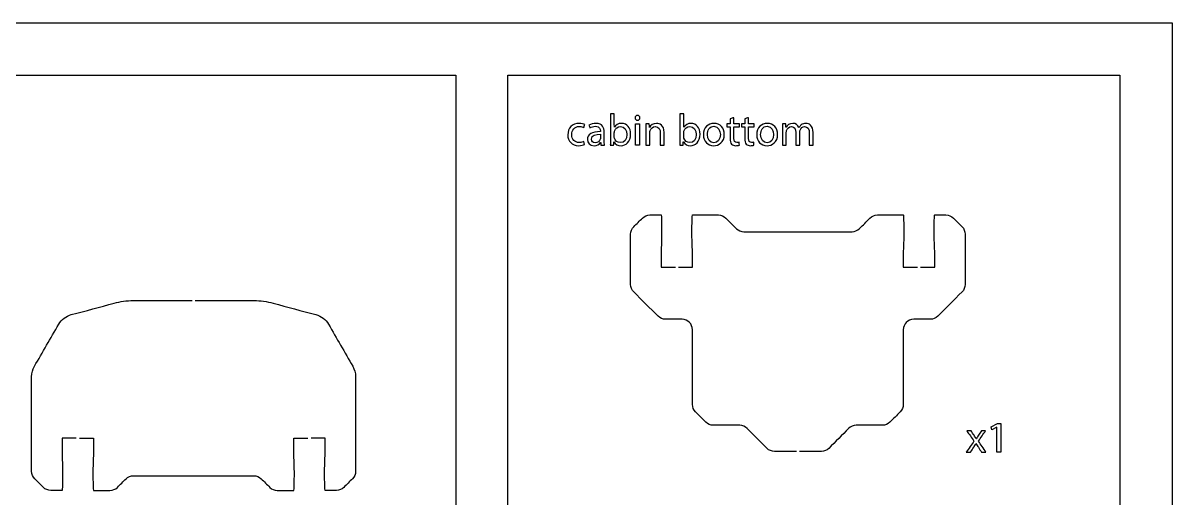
# Model space of a CAD drawing. Extents: x 0 to 430, y 150 to 450.
# Drawn here: x 319.9 to 430, y 404.5 to 450 of the extents above; entities that cross this region are included whole.
import ezdxf

# ---------------------------------------------------------------- set-up
doc = ezdxf.new("R2010")
doc.units = 0
doc.header["$MEASUREMENT"] = 0
doc.layers.add('DEFAULT', color=18, linetype='CONTINUOUS')

msp = doc.modelspace()

# ---------------------------------------------------------------- linework, layer by layer
at = {"layer": 'DEFAULT', "color": 116}
for points in [[(430, 150), (0, 150), (0, 450), (430, 450)], [(361.4, 340.79), (180.24, 340.79), (180.24, 445), (361.4, 445)], [(425, 340.79), (366.4, 340.79), (366.4, 445), (425, 445)]]:
    msp.add_lwpolyline(points, close=True, dxfattribs=at)
at = {"layer": 'DEFAULT', "color": 18}
for points in [[(378.63, 440.33), (379, 440.33), (379, 438.28), (378.63, 438.28)], [(413.23, 411.27), (413.22, 411.27), (412.74, 411.02), (412.67, 411.3), (413.27, 411.62), (413.59, 411.62), (413.59, 408.87), (413.23, 408.87)]]:
    msp.add_lwpolyline(points, close=True, dxfattribs=at)
for points, knots in [([(373.74, 438.36), (373.64, 438.31), (373.43, 438.24), (373.15, 438.24), (372.53, 438.24), (372.13, 438.66), (372.13, 439.29), (372.13, 439.92), (372.56, 440.37), (373.23, 440.37), (373.45, 440.37), (373.65, 440.32), (373.75, 440.27), (373.72, 440.17), (373.69, 440.08), (373.66, 439.98), (373.57, 440.03), (373.43, 440.08), (373.23, 440.08), (372.76, 440.08), (372.51, 439.73), (372.51, 439.3), (372.51, 438.83), (372.81, 438.54), (373.22, 438.54), (373.43, 438.54), (373.57, 438.59), (373.68, 438.64), (373.7, 438.55), (373.72, 438.45), (373.74, 438.36)], [0.812419, 0.812419, 0.812419, 0.812419, 1.812419, 1.812419, 1.812419, 2.812419, 2.812419, 2.812419, 3.812419, 3.812419, 3.812419, 4.812419, 4.812419, 4.812419, 5.662022, 5.662022, 5.662022, 6.662022, 6.662022, 6.662022, 7.662022, 7.662022, 7.662022, 8.662022, 8.662022, 8.662022, 9.662022, 9.662022, 9.662022, 10.474441, 10.474441, 10.474441, 10.474441]), ([(375.31, 438.28), (375.3, 438.37), (375.29, 438.46), (375.28, 438.54), (375.28, 438.54), (375.27, 438.54), (375.27, 438.54), (375.15, 438.38), (374.93, 438.24), (374.64, 438.24), (374.23, 438.24), (374.01, 438.53), (374.01, 438.82), (374.01, 439.32), (374.45, 439.59), (375.25, 439.59), (375.25, 439.6), (375.25, 439.61), (375.25, 439.63), (375.25, 439.8), (375.2, 440.1), (374.78, 440.1), (374.59, 440.1), (374.39, 440.04), (374.25, 439.95), (374.22, 440.03), (374.19, 440.11), (374.16, 440.2), (374.33, 440.31), (374.58, 440.38), (374.84, 440.38), (375.46, 440.38), (375.61, 439.95), (375.61, 439.54), (375.61, 439.28), (375.61, 439.03), (375.61, 438.77), (375.61, 438.6), (375.62, 438.42), (375.65, 438.28), (375.54, 438.28), (375.42, 438.28), (375.31, 438.28)], [0, 0, 0, 0, 0.736804, 0.736804, 0.736804, 0.772804, 0.772804, 0.772804, 1.772804, 1.772804, 1.772804, 2.772804, 2.772804, 2.772804, 3.772804, 3.772804, 3.772804, 3.892804, 3.892804, 3.892804, 4.892804, 4.892804, 4.892804, 5.892804, 5.892804, 5.892804, 6.628076, 6.628076, 6.628076, 7.628076, 7.628076, 7.628076, 8.628076, 8.628076, 8.628076, 10.799076, 10.799076, 10.799076, 11.799076, 11.799076, 11.799076, 12.758076, 12.758076, 12.758076, 12.758076]), ([(376.2, 438.28), (376.21, 438.42), (376.22, 438.63), (376.22, 438.81), (376.22, 439.64), (376.22, 440.46), (376.22, 441.29), (376.34, 441.29), (376.46, 441.29), (376.58, 441.29), (376.58, 440.86), (376.58, 440.43), (376.59, 440), (376.72, 440.23), (376.96, 440.38), (377.29, 440.38), (377.8, 440.38), (378.16, 439.95), (378.15, 439.33), (378.15, 438.6), (377.69, 438.24), (377.24, 438.24), (376.94, 438.24), (376.7, 438.35), (376.55, 438.62), (376.55, 438.62), (376.54, 438.62), (376.54, 438.62), (376.53, 438.51), (376.53, 438.4), (376.52, 438.28), (376.41, 438.28), (376.31, 438.28), (376.2, 438.28)], [0.912, 0.912, 0.912, 0.912, 1.912, 1.912, 1.912, 8.929, 8.929, 8.929, 9.972, 9.972, 9.972, 13.643, 13.643, 13.643, 14.643, 14.643, 14.643, 15.643, 15.643, 15.643, 16.643, 16.643, 16.643, 17.643, 17.643, 17.643, 17.679, 17.679, 17.679, 18.640199, 18.640199, 18.640199, 19.552199, 19.552199, 19.552199, 19.552199]), ([(379.04, 440.91), (379.04, 440.78), (378.95, 440.68), (378.8, 440.68), (378.67, 440.68), (378.58, 440.78), (378.58, 440.91), (378.58, 441.04), (378.68, 441.14), (378.81, 441.14), (378.95, 441.14), (379.04, 441.04), (379.04, 440.91)], [1, 1, 1, 1, 2, 2, 2, 3, 3, 3, 4, 4, 4, 5, 5, 5, 5]), ([(379.62, 439.78), (379.62, 439.99), (379.61, 440.16), (379.6, 440.33), (379.71, 440.33), (379.82, 440.33), (379.93, 440.33), (379.94, 440.22), (379.94, 440.11), (379.96, 439.99), (380.06, 440.19), (380.3, 440.38), (380.64, 440.38), (380.92, 440.38), (381.36, 440.21), (381.36, 439.51), (381.36, 439.1), (381.36, 438.69), (381.36, 438.28), (381.23, 438.28), (381.11, 438.28), (380.99, 438.28), (380.99, 438.68), (380.99, 439.07), (380.99, 439.46), (380.99, 439.79), (380.86, 440.07), (380.51, 440.07), (380.27, 440.07), (380.08, 439.89), (380.01, 439.69), (380, 439.64), (379.99, 439.58), (379.99, 439.51), (379.99, 439.1), (379.99, 438.69), (379.99, 438.28), (379.86, 438.28), (379.74, 438.28), (379.62, 438.28), (379.62, 438.78), (379.62, 439.28), (379.62, 439.78)], [4.233, 4.233, 4.233, 4.233, 5.233, 5.233, 5.233, 6.169, 6.169, 6.169, 7.153875, 7.153875, 7.153875, 8.153875, 8.153875, 8.153875, 9.153875, 9.153875, 9.153875, 12.619875, 12.619875, 12.619875, 13.673875, 13.673875, 13.673875, 17.018875, 17.018875, 17.018875, 18.018875, 18.018875, 18.018875, 19.018875, 19.018875, 19.018875, 20.018875, 20.018875, 20.018875, 23.508875, 23.508875, 23.508875, 24.563875, 24.563875, 24.563875, 28.796875, 28.796875, 28.796875, 28.796875]), ([(382.85, 438.28), (382.85, 438.42), (382.86, 438.63), (382.86, 438.81), (382.86, 439.64), (382.86, 440.46), (382.86, 441.29), (382.99, 441.29), (383.11, 441.29), (383.23, 441.29), (383.23, 440.86), (383.23, 440.43), (383.24, 440), (383.37, 440.23), (383.61, 440.38), (383.94, 440.38), (384.44, 440.38), (384.8, 439.95), (384.8, 439.33), (384.8, 438.6), (384.34, 438.24), (383.88, 438.24), (383.59, 438.24), (383.35, 438.35), (383.2, 438.62), (383.19, 438.62), (383.19, 438.62), (383.18, 438.62), (383.18, 438.51), (383.17, 438.4), (383.17, 438.28), (383.06, 438.28), (382.95, 438.28), (382.85, 438.28)], [0.912, 0.912, 0.912, 0.912, 1.912, 1.912, 1.912, 8.929, 8.929, 8.929, 9.972, 9.972, 9.972, 13.643, 13.643, 13.643, 14.643, 14.643, 14.643, 15.643, 15.643, 15.643, 16.643, 16.643, 16.643, 17.643, 17.643, 17.643, 17.679, 17.679, 17.679, 18.640199, 18.640199, 18.640199, 19.552199, 19.552199, 19.552199, 19.552199]), ([(387.12, 439.32), (387.12, 438.57), (386.6, 438.24), (386.1, 438.24), (385.55, 438.24), (385.12, 438.64), (385.12, 439.29), (385.12, 439.98), (385.57, 440.38), (386.14, 440.38), (386.73, 440.38), (387.12, 439.95), (387.12, 439.32)], [1, 1, 1, 1, 2, 2, 2, 3, 3, 3, 4, 4, 4, 5, 5, 5, 5]), ([(388.04, 440.92), (388.04, 440.72), (388.04, 440.53), (388.04, 440.33), (388.22, 440.33), (388.4, 440.33), (388.58, 440.33), (388.58, 440.24), (388.58, 440.14), (388.58, 440.05), (388.4, 440.05), (388.22, 440.05), (388.04, 440.05), (388.04, 439.68), (388.04, 439.31), (388.04, 438.94), (388.04, 438.69), (388.12, 438.54), (388.32, 438.54), (388.42, 438.54), (388.49, 438.56), (388.54, 438.57), (388.54, 438.48), (388.55, 438.38), (388.56, 438.29), (388.48, 438.26), (388.37, 438.24), (388.23, 438.24), (388.05, 438.24), (387.91, 438.3), (387.82, 438.4), (387.72, 438.51), (387.68, 438.69), (387.68, 438.93), (387.68, 439.3), (387.68, 439.67), (387.68, 440.05), (387.57, 440.05), (387.47, 440.05), (387.36, 440.05), (387.36, 440.14), (387.36, 440.24), (387.36, 440.33), (387.47, 440.33), (387.57, 440.33), (387.68, 440.33), (387.68, 440.49), (387.68, 440.66), (387.68, 440.82), (387.8, 440.85), (387.92, 440.89), (388.04, 440.92)], [1.067045, 1.067045, 1.067045, 1.067045, 2.734045, 2.734045, 2.734045, 4.246045, 4.246045, 4.246045, 5.050045, 5.050045, 5.050045, 6.562045, 6.562045, 6.562045, 9.692045, 9.692045, 9.692045, 10.692045, 10.692045, 10.692045, 11.692045, 11.692045, 11.692045, 12.4845, 12.4845, 12.4845, 13.4845, 13.4845, 13.4845, 14.4845, 14.4845, 14.4845, 15.4845, 15.4845, 15.4845, 18.6505, 18.6505, 18.6505, 19.5505, 19.5505, 19.5505, 20.3545, 20.3545, 20.3545, 21.2545, 21.2545, 21.2545, 22.6465, 22.6465, 22.6465, 23.713546, 23.713546, 23.713546, 23.713546]), ([(389.44, 440.92), (389.44, 440.72), (389.44, 440.53), (389.44, 440.33), (389.62, 440.33), (389.8, 440.33), (389.98, 440.33), (389.98, 440.24), (389.98, 440.14), (389.98, 440.05), (389.8, 440.05), (389.62, 440.05), (389.44, 440.05), (389.44, 439.68), (389.44, 439.31), (389.44, 438.94), (389.44, 438.69), (389.52, 438.54), (389.72, 438.54), (389.82, 438.54), (389.89, 438.56), (389.94, 438.57), (389.95, 438.48), (389.95, 438.38), (389.96, 438.29), (389.88, 438.26), (389.77, 438.24), (389.63, 438.24), (389.45, 438.24), (389.31, 438.3), (389.22, 438.4), (389.12, 438.51), (389.08, 438.69), (389.08, 438.93), (389.08, 439.3), (389.08, 439.67), (389.08, 440.05), (388.98, 440.05), (388.87, 440.05), (388.76, 440.05), (388.76, 440.14), (388.76, 440.24), (388.76, 440.33), (388.87, 440.33), (388.98, 440.33), (389.08, 440.33), (389.08, 440.49), (389.08, 440.66), (389.08, 440.82), (389.2, 440.85), (389.32, 440.89), (389.44, 440.92)], [1.067045, 1.067045, 1.067045, 1.067045, 2.734045, 2.734045, 2.734045, 4.246045, 4.246045, 4.246045, 5.050045, 5.050045, 5.050045, 6.562045, 6.562045, 6.562045, 9.692045, 9.692045, 9.692045, 10.692045, 10.692045, 10.692045, 11.692045, 11.692045, 11.692045, 12.4845, 12.4845, 12.4845, 13.4845, 13.4845, 13.4845, 14.4845, 14.4845, 14.4845, 15.4845, 15.4845, 15.4845, 18.6505, 18.6505, 18.6505, 19.5505, 19.5505, 19.5505, 20.3545, 20.3545, 20.3545, 21.2545, 21.2545, 21.2545, 22.6465, 22.6465, 22.6465, 23.713546, 23.713546, 23.713546, 23.713546]), ([(392.23, 439.32), (392.23, 438.57), (391.7, 438.24), (391.21, 438.24), (390.65, 438.24), (390.22, 438.64), (390.22, 439.29), (390.22, 439.98), (390.67, 440.38), (391.24, 440.38), (391.83, 440.38), (392.23, 439.95), (392.23, 439.32)], [1, 1, 1, 1, 2, 2, 2, 3, 3, 3, 4, 4, 4, 5, 5, 5, 5]), ([(392.7, 439.78), (392.7, 439.99), (392.69, 440.16), (392.68, 440.33), (392.79, 440.33), (392.9, 440.33), (393.01, 440.33), (393.01, 440.22), (393.02, 440.11), (393.02, 440), (393.03, 440), (393.03, 440), (393.03, 440), (393.15, 440.2), (393.34, 440.38), (393.68, 440.38), (393.96, 440.38), (394.17, 440.21), (394.27, 439.97), (394.33, 440.08), (394.41, 440.17), (394.49, 440.23), (394.62, 440.33), (394.75, 440.38), (394.95, 440.38), (395.22, 440.38), (395.62, 440.2), (395.62, 439.49), (395.62, 439.09), (395.62, 438.68), (395.62, 438.28), (395.5, 438.28), (395.38, 438.28), (395.26, 438.28), (395.26, 438.67), (395.26, 439.06), (395.26, 439.44), (395.26, 439.84), (395.11, 440.07), (394.81, 440.07), (394.6, 440.07), (394.44, 439.92), (394.37, 439.73), (394.35, 439.68), (394.34, 439.62), (394.34, 439.55), (394.34, 439.13), (394.34, 438.7), (394.34, 438.28), (394.22, 438.28), (394.1, 438.28), (393.98, 438.28), (393.98, 438.69), (393.98, 439.1), (393.98, 439.51), (393.98, 439.84), (393.83, 440.07), (393.55, 440.07), (393.32, 440.07), (393.15, 439.89), (393.09, 439.7), (393.07, 439.65), (393.06, 439.58), (393.06, 439.52), (393.06, 439.11), (393.06, 438.69), (393.06, 438.28), (392.94, 438.28), (392.82, 438.28), (392.7, 438.28), (392.7, 438.78), (392.7, 439.28), (392.7, 439.78)], [4.233, 4.233, 4.233, 4.233, 5.233, 5.233, 5.233, 6.157, 6.157, 6.157, 7.093231, 7.093231, 7.093231, 7.129231, 7.129231, 7.129231, 8.129231, 8.129231, 8.129231, 9.153231, 9.153231, 9.153231, 10.153231, 10.153231, 10.153231, 11.153231, 11.153231, 11.153231, 12.153231, 12.153231, 12.153231, 15.571231, 15.571231, 15.571231, 16.602231, 16.602231, 16.602231, 19.888231, 19.888231, 19.888231, 20.888231, 20.888231, 20.888231, 21.888231, 21.888231, 21.888231, 22.888231, 22.888231, 22.888231, 26.474231, 26.474231, 26.474231, 27.505231, 27.505231, 27.505231, 30.983231, 30.983231, 30.983231, 31.983231, 31.983231, 31.983231, 32.983231, 32.983231, 32.983231, 33.983231, 33.983231, 33.983231, 37.485231, 37.485231, 37.485231, 38.516231, 38.516231, 38.516231, 42.749231, 42.749231, 42.749231, 42.749231]), ([(375.25, 439.33), (374.85, 439.34), (374.39, 439.26), (374.39, 438.87), (374.39, 438.63), (374.55, 438.51), (374.74, 438.51), (375.01, 438.51), (375.17, 438.68), (375.23, 438.85), (375.25, 438.89), (375.25, 438.93), (375.25, 438.97), (375.25, 439.09), (375.25, 439.21), (375.25, 439.33)], [1.007, 1.007, 1.007, 1.007, 2.007, 2.007, 2.007, 3.007, 3.007, 3.007, 4.007, 4.007, 4.007, 5.007, 5.007, 5.007, 6.014, 6.014, 6.014, 6.014]), ([(376.58, 439.1), (376.58, 439.06), (376.59, 439.01), (376.6, 438.97), (376.67, 438.71), (376.89, 438.53), (377.16, 438.53), (377.55, 438.53), (377.78, 438.85), (377.78, 439.32), (377.78, 439.73), (377.57, 440.08), (377.17, 440.08), (376.92, 440.08), (376.68, 439.91), (376.61, 439.62), (376.6, 439.58), (376.58, 439.53), (376.58, 439.47), (376.58, 439.35), (376.58, 439.23), (376.58, 439.1)], [1.043, 1.043, 1.043, 1.043, 2.043, 2.043, 2.043, 3.043, 3.043, 3.043, 4.043, 4.043, 4.043, 5.043, 5.043, 5.043, 6.043, 6.043, 6.043, 7.043, 7.043, 7.043, 8.086, 8.086, 8.086, 8.086]), ([(383.23, 439.1), (383.23, 439.06), (383.24, 439.01), (383.25, 438.97), (383.32, 438.71), (383.53, 438.53), (383.81, 438.53), (384.19, 438.53), (384.43, 438.85), (384.43, 439.32), (384.43, 439.73), (384.22, 440.08), (383.82, 440.08), (383.56, 440.08), (383.33, 439.91), (383.25, 439.62), (383.24, 439.58), (383.23, 439.53), (383.23, 439.47), (383.23, 439.35), (383.23, 439.23), (383.23, 439.1)], [1.043, 1.043, 1.043, 1.043, 2.043, 2.043, 2.043, 3.043, 3.043, 3.043, 4.043, 4.043, 4.043, 5.043, 5.043, 5.043, 6.043, 6.043, 6.043, 7.043, 7.043, 7.043, 8.086, 8.086, 8.086, 8.086]), ([(385.5, 439.3), (385.5, 438.85), (385.76, 438.52), (386.12, 438.52), (386.48, 438.52), (386.74, 438.85), (386.74, 439.31), (386.74, 439.66), (386.57, 440.1), (386.13, 440.1), (385.69, 440.1), (385.5, 439.69), (385.5, 439.3)], [0, 0, 0, 0, 1, 1, 1, 2, 2, 2, 3, 3, 3, 4, 4, 4, 4]), ([(390.6, 439.3), (390.6, 438.85), (390.86, 438.52), (391.22, 438.52), (391.58, 438.52), (391.84, 438.85), (391.84, 439.31), (391.84, 439.66), (391.67, 440.1), (391.23, 440.1), (390.79, 440.1), (390.6, 439.69), (390.6, 439.3)], [0, 0, 0, 0, 1, 1, 1, 2, 2, 2, 3, 3, 3, 4, 4, 4, 4]), ([(410.75, 410.92), (410.85, 410.77), (410.94, 410.63), (411.04, 410.48), (411.12, 410.37), (411.18, 410.26), (411.25, 410.15), (411.25, 410.15), (411.26, 410.15), (411.26, 410.15), (411.33, 410.27), (411.4, 410.37), (411.46, 410.48), (411.56, 410.63), (411.66, 410.77), (411.75, 410.92), (411.89, 410.92), (412.02, 410.92), (412.15, 410.92), (411.92, 410.59), (411.69, 410.26), (411.46, 409.93), (411.7, 409.58), (411.94, 409.22), (412.18, 408.87), (412.03, 408.87), (411.89, 408.87), (411.75, 408.87), (411.65, 409.03), (411.55, 409.18), (411.45, 409.33), (411.37, 409.45), (411.3, 409.57), (411.22, 409.69), (411.16, 409.57), (411.08, 409.46), (411.01, 409.33), (410.91, 409.18), (410.81, 409.03), (410.71, 408.87), (410.58, 408.87), (410.44, 408.87), (410.3, 408.87), (410.54, 409.22), (410.79, 409.57), (411.03, 409.92), (410.8, 410.25), (410.57, 410.59), (410.34, 410.92), (410.47, 410.92), (410.61, 410.92), (410.75, 410.92)], [1.175, 1.175, 1.175, 1.175, 2.671308, 2.671308, 2.671308, 3.671308, 3.671308, 3.671308, 3.707308, 3.707308, 3.707308, 4.707308, 4.707308, 4.707308, 6.187538, 6.187538, 6.187538, 7.325538, 7.325538, 7.325538, 10.75863, 10.75863, 10.75863, 14.385133, 14.385133, 14.385133, 15.584133, 15.584133, 15.584133, 17.14431, 17.14431, 17.14431, 18.16731, 18.16731, 18.16731, 19.16731, 19.16731, 19.16731, 20.719886, 20.719886, 20.719886, 21.883886, 21.883886, 21.883886, 25.494335, 25.494335, 25.494335, 28.950641, 28.950641, 28.950641, 30.125641, 30.125641, 30.125641, 30.125641])]:
    msp.add_open_spline(points, degree=3, knots=knots, dxfattribs=at)
at = {"layer": 'DEFAULT', "color": 1}
for points, knots in [([(394.02, 408.94), (393.32, 408.94), (392.62, 408.94), (391.92, 408.94), (391.66, 408.94), (391.4, 409.04), (391.21, 409.23), (390.58, 409.87), (389.94, 410.51), (389.3, 411.15), (389.11, 411.33), (388.86, 411.44), (388.6, 411.44), (387.75, 411.44), (386.91, 411.44), (386.07, 411.44), (385.8, 411.44), (385.55, 411.54), (385.36, 411.73), (385.03, 412.06), (384.7, 412.4), (384.37, 412.73), (384.18, 412.92), (384.07, 413.17), (384.07, 413.43), (384.07, 415.82), (384.07, 418.21), (384.07, 420.6), (384.07, 421.15), (383.63, 421.6), (383.07, 421.6), (382.55, 421.6), (382.02, 421.6), (381.49, 421.6), (381.22, 421.6), (380.97, 421.7), (380.78, 421.89), (380, 422.67), (379.23, 423.45), (378.45, 424.22), (378.26, 424.41), (378.15, 424.67), (378.15, 424.93), (378.15, 426.54), (378.15, 428.16), (378.15, 429.77), (378.15, 430.03), (378.26, 430.29), (378.45, 430.47), (378.73, 430.75), (379, 431.03), (379.28, 431.3), (379.47, 431.49), (379.72, 431.6), (379.98, 431.6), (380.35, 431.6), (380.71, 431.6), (381.07, 431.6), (381.1, 431.6), (381.12, 430.81), (381.12, 429.85), (381.12, 428.88), (381.07, 428.31), (381.07, 428.1), (381.07, 427.6), (381.07, 427.1), (381.07, 426.6), (381.53, 426.6), (381.98, 426.6), (382.43, 426.6)], [0, 0, 0, 0, 5.94, 5.94, 5.94, 6.94, 6.94, 6.94, 14.59797, 14.59797, 14.59797, 15.59797, 15.59797, 15.59797, 22.76797, 22.76797, 22.76797, 23.76797, 23.76797, 23.76797, 27.734845, 27.734845, 27.734845, 28.734845, 28.734845, 28.734845, 49.044845, 49.044845, 49.044845, 50.044845, 50.044845, 50.044845, 54.544845, 54.544845, 54.544845, 55.544845, 55.544845, 55.544845, 64.885728, 64.885728, 64.885728, 65.885728, 65.885728, 65.885728, 79.595728, 79.595728, 79.595728, 80.595728, 80.595728, 80.595728, 83.912067, 83.912067, 83.912067, 84.912067, 84.912067, 84.912067, 88.002067, 88.002067, 88.002067, 89.002067, 89.002067, 89.002067, 90.002067, 90.002067, 90.002067, 94.252067, 94.252067, 94.252067, 98.082067, 98.082067, 98.082067, 98.082067]), ([(382.73, 426.6), (383.17, 426.6), (383.62, 426.6), (384.07, 426.6), (384.07, 427.1), (384.07, 427.6), (384.07, 428.1), (384.07, 428.31), (384.02, 428.88), (384.02, 429.85), (384.02, 430.81), (384.05, 431.6), (384.07, 431.6), (384.9, 431.6), (385.73, 431.6), (386.56, 431.6), (386.83, 431.6), (387.08, 431.49), (387.27, 431.3), (387.61, 430.96), (387.95, 430.62), (388.29, 430.28), (388.48, 430.1), (388.73, 429.99), (389, 429.99), (392.45, 429.99), (395.9, 429.99), (399.35, 429.99), (399.61, 429.99), (399.87, 430.1), (400.06, 430.29), (400.4, 430.63), (400.73, 430.96), (401.07, 431.3), (401.26, 431.49), (401.51, 431.6), (401.78, 431.6), (402.61, 431.6), (403.43, 431.6), (404.26, 431.6), (404.29, 431.6), (404.31, 430.81), (404.31, 429.85), (404.31, 428.88), (404.26, 428.31), (404.26, 428.1), (404.26, 427.6), (404.26, 427.1), (404.26, 426.6), (404.71, 426.6), (405.17, 426.6), (405.62, 426.6)], [0, 0, 0, 0, 3.82, 3.82, 3.82, 8.07, 8.07, 8.07, 9.07, 9.07, 9.07, 10.07, 10.07, 10.07, 17.13, 17.13, 17.13, 18.13, 18.13, 18.13, 22.210012, 22.210012, 22.210012, 23.210012, 23.210012, 23.210012, 52.550012, 52.550012, 52.550012, 53.550012, 53.550012, 53.550012, 57.615882, 57.615882, 57.615882, 58.615882, 58.615882, 58.615882, 65.655882, 65.655882, 65.655882, 66.655882, 66.655882, 66.655882, 67.655882, 67.655882, 67.655882, 71.905882, 71.905882, 71.905882, 75.745882, 75.745882, 75.745882, 75.745882]), ([(405.92, 426.6), (406.37, 426.6), (406.82, 426.6), (407.27, 426.6), (407.27, 427.1), (407.27, 427.6), (407.27, 428.1), (407.27, 428.31), (407.22, 428.88), (407.22, 429.85), (407.22, 430.81), (407.24, 431.6), (407.27, 431.6), (407.63, 431.6), (407.99, 431.6), (408.35, 431.6), (408.62, 431.6), (408.87, 431.49), (409.06, 431.3), (409.34, 431.03), (409.61, 430.75), (409.89, 430.47), (410.08, 430.29), (410.18, 430.03), (410.18, 429.77), (410.18, 428.16), (410.18, 426.54), (410.18, 424.93), (410.18, 424.67), (410.08, 424.41), (409.89, 424.22), (409.11, 423.45), (408.34, 422.67), (407.56, 421.89), (407.37, 421.7), (407.12, 421.6), (406.85, 421.6), (406.32, 421.6), (405.79, 421.6), (405.26, 421.6), (404.71, 421.6), (404.26, 421.15), (404.26, 420.6), (404.26, 418.21), (404.26, 415.82), (404.26, 413.43), (404.26, 413.17), (404.16, 412.92), (403.97, 412.73), (403.64, 412.4), (403.31, 412.07), (402.98, 411.73), (402.79, 411.54), (402.54, 411.44), (402.27, 411.44), (401.43, 411.44), (400.59, 411.44), (399.74, 411.44), (399.48, 411.44), (399.23, 411.33), (399.03, 411.15), (398.4, 410.51), (397.76, 409.87), (397.13, 409.23), (396.94, 409.04), (396.68, 408.94), (396.42, 408.94), (395.72, 408.94), (395.02, 408.94), (394.32, 408.94)], [0, 0, 0, 0, 3.83, 3.83, 3.83, 8.08, 8.08, 8.08, 9.08, 9.08, 9.08, 10.08, 10.08, 10.08, 13.16, 13.16, 13.16, 14.16, 14.16, 14.16, 17.476338, 17.476338, 17.476338, 18.476338, 18.476338, 18.476338, 32.186338, 32.186338, 32.186338, 33.186338, 33.186338, 33.186338, 42.527222, 42.527222, 42.527222, 43.527222, 43.527222, 43.527222, 48.027222, 48.027222, 48.027222, 49.027222, 49.027222, 49.027222, 69.337222, 69.337222, 69.337222, 70.337222, 70.337222, 70.337222, 74.318239, 74.318239, 74.318239, 75.318239, 75.318239, 75.318239, 82.488239, 82.488239, 82.488239, 83.488239, 83.488239, 83.488239, 91.146209, 91.146209, 91.146209, 92.146209, 92.146209, 92.146209, 98.086209, 98.086209, 98.086209, 98.086209]), ([(325.05, 410.2), (324.59, 410.2), (324.14, 410.2), (323.69, 410.2), (323.69, 409.7), (323.69, 409.2), (323.69, 408.7), (323.69, 408.49), (323.74, 407.92), (323.74, 406.95), (323.74, 405.98), (323.72, 405.2), (323.69, 405.2), (323.33, 405.2), (322.97, 405.2), (322.61, 405.2), (322.34, 405.2), (322.09, 405.3), (321.9, 405.49), (321.63, 405.77), (321.35, 406.05), (321.07, 406.32), (320.89, 406.51), (320.78, 406.76), (320.78, 407.03), (320.78, 410.05), (320.78, 413.08), (320.78, 416.1), (320.78, 416.45), (320.87, 416.8), (321.05, 417.1), (321.82, 418.44), (322.6, 419.78), (323.37, 421.12), (323.63, 421.58), (324.07, 421.91), (324.58, 422.05), (325.95, 422.41), (327.32, 422.78), (328.68, 423.15), (329.27, 423.31), (329.89, 423.39), (330.5, 423.39), (332.38, 423.39), (334.26, 423.39), (336.14, 423.39)], [0, 0, 0, 0, 3.83, 3.83, 3.83, 8.08, 8.08, 8.08, 9.08, 9.08, 9.08, 10.08, 10.08, 10.08, 13.15, 13.15, 13.15, 14.15, 14.15, 14.15, 17.473402, 17.473402, 17.473402, 18.473402, 18.473402, 18.473402, 44.193402, 44.193402, 44.193402, 45.193402, 45.193402, 45.193402, 58.338774, 58.338774, 58.338774, 59.338774, 59.338774, 59.338774, 71.372946, 71.372946, 71.372946, 72.372946, 72.372946, 72.372946, 88.372946, 88.372946, 88.372946, 88.372946]), ([(336.44, 423.39), (338.32, 423.39), (340.2, 423.39), (342.08, 423.39), (342.7, 423.39), (343.31, 423.31), (343.9, 423.15), (345.27, 422.78), (346.64, 422.41), (348, 422.05), (348.52, 421.91), (348.95, 421.58), (349.21, 421.12), (349.99, 419.78), (350.76, 418.44), (351.54, 417.1), (351.71, 416.8), (351.8, 416.45), (351.8, 416.1), (351.8, 413.08), (351.8, 410.05), (351.8, 407.03), (351.8, 406.76), (351.7, 406.51), (351.51, 406.32), (351.23, 406.05), (350.96, 405.77), (350.68, 405.49), (350.49, 405.3), (350.24, 405.2), (349.98, 405.2), (349.61, 405.2), (349.25, 405.2), (348.89, 405.2), (348.86, 405.2), (348.84, 405.98), (348.84, 406.95), (348.84, 407.92), (348.89, 408.49), (348.89, 408.7), (348.89, 409.2), (348.89, 409.7), (348.89, 410.2), (348.44, 410.2), (347.99, 410.2), (347.54, 410.2)], [0, 0, 0, 0, 15.99, 15.99, 15.99, 16.99, 16.99, 16.99, 29.033828, 29.033828, 29.033828, 30.033828, 30.033828, 30.033828, 43.1792, 43.1792, 43.1792, 44.1792, 44.1792, 44.1792, 69.8992, 69.8992, 69.8992, 70.8992, 70.8992, 70.8992, 74.222602, 74.222602, 74.222602, 75.222602, 75.222602, 75.222602, 78.302602, 78.302602, 78.302602, 79.302602, 79.302602, 79.302602, 80.302602, 80.302602, 80.302602, 84.552602, 84.552602, 84.552602, 88.382602, 88.382602, 88.382602, 88.382602]), ([(325.35, 410.2), (325.8, 410.2), (326.25, 410.2), (326.7, 410.2), (326.7, 409.7), (326.7, 409.2), (326.7, 408.7), (326.7, 408.49), (326.65, 407.92), (326.65, 406.95), (326.65, 405.98), (326.67, 405.2), (326.7, 405.2), (327.23, 405.2), (327.75, 405.2), (328.28, 405.2), (328.55, 405.2), (328.8, 405.3), (328.99, 405.49), (329.27, 405.77), (329.54, 406.05), (329.82, 406.32), (330.01, 406.51), (330.26, 406.61), (330.53, 406.61), (334.37, 406.61), (338.22, 406.61), (342.06, 406.61), (342.32, 406.61), (342.58, 406.51), (342.77, 406.32), (343.04, 406.05), (343.32, 405.77), (343.59, 405.49), (343.78, 405.3), (344.04, 405.2), (344.3, 405.2), (344.83, 405.2), (345.36, 405.2), (345.89, 405.2), (345.92, 405.2), (345.94, 405.98), (345.94, 406.95), (345.94, 407.92), (345.89, 408.49), (345.89, 408.7), (345.89, 409.2), (345.89, 409.7), (345.89, 410.2), (346.34, 410.2), (346.79, 410.2), (347.24, 410.2)], [0, 0, 0, 0, 3.83, 3.83, 3.83, 8.08, 8.08, 8.08, 9.08, 9.08, 9.08, 10.08, 10.08, 10.08, 14.58, 14.58, 14.58, 15.58, 15.58, 15.58, 18.903402, 18.903402, 18.903402, 19.903402, 19.903402, 19.903402, 52.593402, 52.593402, 52.593402, 53.593402, 53.593402, 53.593402, 56.916804, 56.916804, 56.916804, 57.916804, 57.916804, 57.916804, 62.406804, 62.406804, 62.406804, 63.406804, 63.406804, 63.406804, 64.406804, 64.406804, 64.406804, 68.656804, 68.656804, 68.656804, 72.486804, 72.486804, 72.486804, 72.486804])]:
    msp.add_open_spline(points, degree=3, knots=knots, dxfattribs=at)

doc.saveas('drawing.dxf')
